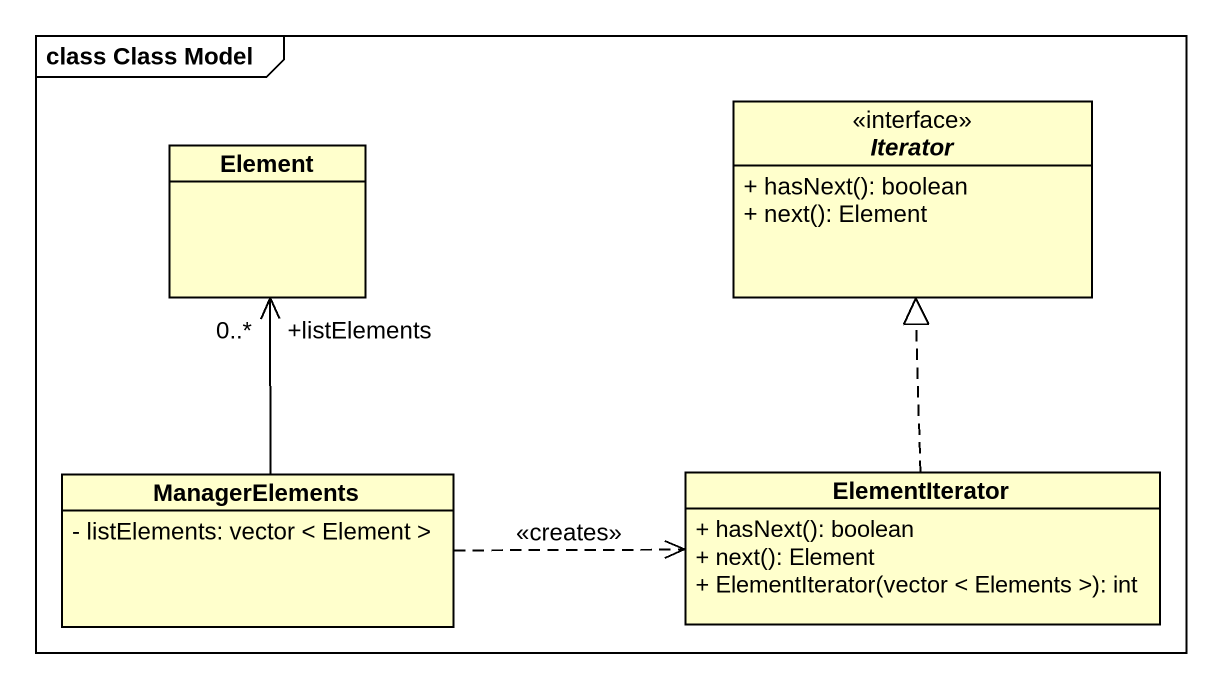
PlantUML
@startuml
mainframe class Class Model
hide circle
hide empty members
skinparam classAttributeIconSize 0
class Element
interface Iterator {
  + hasNext(): boolean
  + next(): Element
}
class ManagerElements {
  - listElements: vector < Element >
}
class ElementIterator {
  + hasNext(): boolean
  + next(): Element
  + ElementIterator(vector < Elements >): int
}
ManagerElements -up-> "+listElements\n0..*" Element
ManagerElements .right.> ElementIterator : <<creates>>
ElementIterator .up.|> Iterator
@enduml
